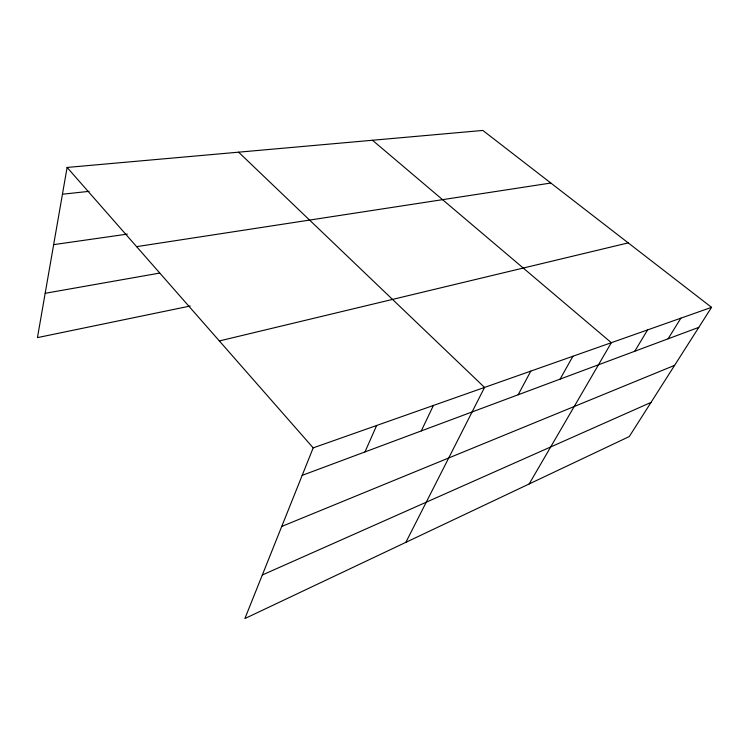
<?xml version="1.0" encoding="UTF-8"?>
<svg xmlns="http://www.w3.org/2000/svg" width="749" height="749" viewBox="0 0 749 749"><rect width="100%" height="100%" fill="white"/><g stroke="black" fill="none" stroke-linecap="round" stroke-linejoin="round"><path stroke-width="1.12" d="M711.55 307.343L313.185 447.874L244.876 618.562L629.263 436.564L711.55 307.343L482.833 130.438L67.11 167.439L37.45 337.612L190.237 306.013M364.969 451.928L376.635 425.498M421.284 430.909L433.418 405.462M405.864 542.342L484.547 387.43L238.603 152.178M518.158 394.76L530.826 371.101M560.112 379.106L572.91 356.252M529.159 483.957L611.334 342.696L372.487 140.26M634.749 351.253L647.595 329.906M668.08 338.82L680.888 318.166M262.319 574.989L651.003 402.419M281.746 526.444L674.624 365.343M302.193 475.353L698.817 327.35M219.354 340.945L628.205 242.882M45.174 293.299L159.687 273.076M136.608 246.646L550.833 183.037M53.656 244.642L127.367 234.1M62.439 194.225L89.122 191.341M67.11 167.439L313.185 447.874"/></g></svg>
